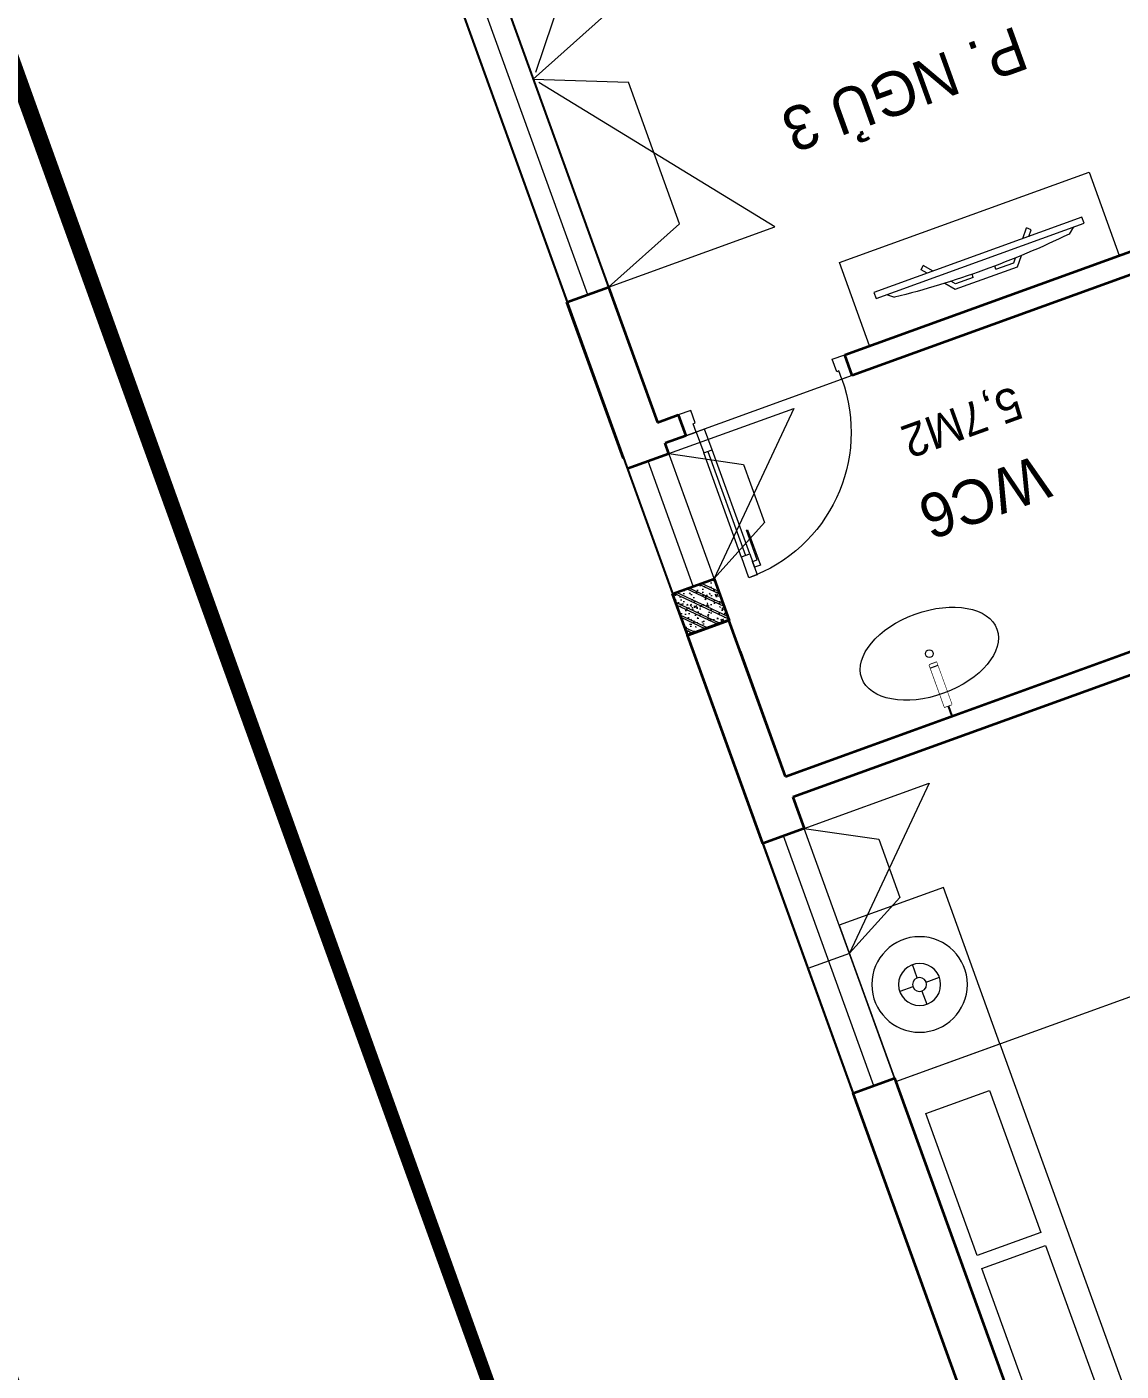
# Model space of a CAD drawing. Header units: metres. Extents: x 568332 to 569219, y 2065964 to 2066430.
# Drawn here: x 568607.96 to 568612.91, y 2066313.61 to 2066319.68 of the extents above; entities that cross this region are included whole.
import ezdxf

# ---------------------------------------------------------------- set-up
doc = ezdxf.new("R2010")
doc.units = ezdxf.units.M
for name, pattern in [('$AUDIT_BAD_LTYPE2', [0]), ('HIDDEN', [0.375, 0.25, -0.125]), ('HIDDEN2', [0.1875, 0.125, -0.0625])]:
    doc.linetypes.add(name, pattern=pattern)
doc.layers.get('0').update_dxf_attribs({"linetype": 'CONTINUOUS'})
doc.layers.get('DEFPOINTS').update_dxf_attribs({"linetype": 'CONTINUOUS'})
for name, color, linetype, lineweight in [('-DIM', 9, 'CONTINUOUS', 13), ('-DOOR', 137, 'CONTINUOUS', 9), ('-FURNITURE', 46, 'CONTINUOUS', 9), ('-HATCH', 8, 'CONTINUOUS', 5), ('-LINE2', 252, 'CONTINUOUS', 9), ('-STEEL1', 1, 'CONTINUOUS', 35), ('-WALL', 4, 'CONTINUOUS', 35), ('TEXT25', 2, 'CONTINUOUS', 13)]:
    doc.layers.add(name, color=color, linetype=linetype, lineweight=lineweight)
doc.layers.add('LoLK', color=6, linetype='CONTINUOUS')
doc.layers.add('TIMDUONG', color=1, linetype='CONTINUOUS')
doc.styles.add('SVN_AVO_thuong', font='')
doc.styles.add('T1', font='', dxfattribs={"height": 200})
doc.styles.get('SVN_AVO_thuong').set_extended_font_data('SVN-Avo')
doc.styles.get('T1').set_extended_font_data('VNgeometric Light')

# ---------------------------------------------------------------- blocks, each defined once
blk = doc.blocks.new('1800X2000')
at = {"layer": '-FURNITURE'}
blk.add_line((325497.3064970744, 17765.29446492715), (325497.3064973904, 19565.2944651944), dxfattribs=at)
for points in [[(323997.3057774993, 19565.2944651944), (325997.3064971831, 19565.2944651944), (325997.3064971831, 17765.29446484288), (323997.3057774993, 17765.29446484288)], [(325612.9490047574, 19390.79434491032), (325919.0064973457, 19390.79434491032), (325919.0064973457, 18691.29434485664), (325612.9490047574, 18691.29434485664)], [(325612.9490046239, 18629.79434491026), (325919.0064972151, 18629.79434491026), (325919.0064972151, 17946.79434485664), (325612.9490046239, 17946.79434485664)]]:
    blk.add_lwpolyline(points, close=True, dxfattribs=at)
blk = doc.blocks.new('XR.MB.LM123$0$tvi 1')
blk.add_lwpolyline([(28.54445810673496, -2.291926648467779e-10), (28.54445810673496, -999.9999999999964), (-7.275957614183426e-12, -1000), (0, 0)], close=True)
for points in [[(28.54445810680045, -50.31958968611434), (52.37372755713295, -80.86315460130209)], [(-24.09820395050338, -235.5599978379832), (-39.09879504836863, -251.7939635238108)], [(0, -255.9952397129928), (-24.09820395050338, -235.5599978379832)], [(0, -284.7849796677438), (-39.09879504836863, -251.7939635238108)], [(69.66229681991535, -315.0836646851385), (111.1934016081432, -350.2927865858655), (111.193401608034, -649.712917566063), (69.68611289083492, -684.9110379843005)], [(89.09002233762294, -445.7449799550195), (89.09002233762294, -359.9578938602899), (70.91298945683957, -344.6203678706661)], [(89.09002233762294, -445.7449799550195), (73.49991829216015, -445.7449799550232)], [(89.09002233768115, -554.2550200447404), (89.09002233773936, -640.0421061392371), (70.91298945678864, -655.3796321293303)], [(89.09002233768115, -554.2550200447404), (73.49991829216015, -554.2550200447404)], [(0, -715.2150203320198), (-39.09879504836863, -748.2060364759491)], [(-24.09820395050338, -764.4400021620095), (-39.09879504836863, -748.2060364759491)], [(0, -744.004760287), (-24.09820395050338, -764.4400021620095)], [(28.54445810674224, -949.680410313882), (52.37372755713295, -919.1368453984578)]]:
    blk.add_lwpolyline(points)
blk.add_arc((-4025.16618952866, -499.9999999999964), 4099.025185406737, 354.1310878512652, 5.868912148527433)
blk = doc.blocks.new('*U18')
at = {"linetype": '$AUDIT_BAD_LTYPE2'}
for p, q in [((70, 100), (69.99999999999999, 599.9999999999982)), ((89.99999999999999, 599.9999999999982), (90, 100))]:
    blk.add_line(p, q, dxfattribs=at)
for points in [[(49.99999999999999, 599.9999999999982), (89.99999999999999, 599.9999999999982), (89.99999999999999, 699.9999999999982), (49.99999999999999, 699.9999999999982), (49.99999999999999, 599.9999999999982)], [(49.99999999999999, 602.9059272893337), (50, 100)], [(50, 100), (90, 100), (90, 0), (50, 0), (50, 100)]]:
    blk.add_lwpolyline(points)
for points in [[(118.2698876160139, 494.5156181119073), (118.2698876160139, 664.1349438079906), (89.99999999999999, 664.1349438079906), (89.99999999999999, 635.8650561920058), (112.6159100928053, 635.8650561920058), (112.6159100928053, 494.5156181119073)], [(0, 0), (50, 0), (50, -40), (60, -40), (60, -100.0001724930698), (0, -100.0001724930698)], [(799.9999999999982, 7.105427357601134e-15), (749.9999999999982, 7.105427357601134e-15), (749.9999999999982, -40), (739.9999999999982, -40), (739.9999999999982, -100.0001724930698), (799.9999999999982, -100.0001724930698)]]:
    blk.add_lwpolyline(points, close=True)
at = {"linetype": '$AUDIT_BAD_LTYPE2', "ltscale": 0.3}
blk.add_arc((50, 0), 699.9999999999982, 0, 90, dxfattribs=at)
blk = doc.blocks.new('Sink_Cicle')
blk.add_lwpolyline([(17.49999987077899, -50.00226151314564), (-17.49999987077899, -49.99773848685436), (-17.51615354442038, -252.2967581441626), (17.48384613892995, -252.3012811850058)], close=True)
blk.add_circle((0, -300), 17.5)
at = {"layer": 'DEFPOINTS'}
blk.add_line((0, -100), (0, 0), dxfattribs=at)
blk.add_wipeout([(17.499999870775355, -50.00226151314928), (-17.49999987078263, -49.99773848685436), (-17.516153544427652, -252.29675814416623), (17.48384613892631, -252.3012811850058)])
at = {"layer": '-FURNITURE', "linetype": 'Continuous'}
blk.add_ellipse((0, -300), major_axis=(-325, 0), ratio=0.5846153846153846, dxfattribs=at)
blk.add_line((-17.51421511289664, -237.2967582757119), (17.48578462866135, -237.3012813020032))
blk = doc.blocks.new('12PLMP12')
at = {"color": 0, "linetype": 'ByBlock'}
for p, q in [((0, 1.25), (0, 3.75)), ((-1.25, 0), (-3.75, 0)), ((1.25, 0), (3.75, 0)), ((0, -1.25), (0, -3.75))]:
    blk.add_line(p, q, dxfattribs=at)
for radius in [8.5, 3.75, 1.25]:
    blk.add_circle((0, 0), radius, dxfattribs=at)
blk = doc.blocks.new('18x35')
at = {"layer": '-HATCH'}
h = blk.add_hatch(dxfattribs=at)
h.set_pattern_fill('CHAU-01', color=256, scale=10, angle=-1.272221872585407e-14, pattern_type=2)
h.set_pattern_definition([(49.99999999999999, (0, 0), (71.72601826007535, -6.275213498259527), [7.5, -82.5]), (355, (0, 0), (-13.87513336129999, 75.21921337000119), [6, -66]), (100.4514, (5.977167999997619, -0.5229339999999638), (57.85093817140217, 68.94395420609534), [6.374019000000001, -70.1142112]), (46.18419999999998, (0, 20), (106.7241048625644, -16.55190143290183), [11.25, -123.75]), (96.63559999999998, (8.89367449999554, 18.62066930000003), (93.46627055487036, 97.41178709004416), [9.561028799999994, -105.1713]), (351.1842, (0, 20), (93.46619451336275, 97.41186009253245), [9, -99]), (20.99999999999998, (10, 15), (59.69070521184616, -40.2618890665339), [7.5, -82.5]), (326.0000000000001, (10, 15), (24.33153319215819, 72.5150045046853), [6, -66]), (71.45139999999999, (14.97422329999972, 11.64483940000002), (84.022262858149, 32.25304967099522), [6.374019000000001, -70.1142112]), (37.49999999999998, (0, 0), (1.215985531729074, 33.28938538313115), [0, -65.19999999999999, 0, -67, 0, -66.25]), (7.499999999999987, (0, 0), (26.30695374421487, 39.44117118823602), [0, -38.2, 0, -63.7, 0, -25.25]), (327.5, (-22.30000000000291, 0), (53.3822436172409, -2.255487173437988), [0, -25, 0, -78, 0, -103.5]), (317.5, (-32.30000000000291, 0), (58.31861693423862, 10.01049823323176), [0, -32.5, 0, -51.8, 0, -73.5]), (44.99999999999999, (0, 0), (-30.05203820042826, 30.05203820042828), []), (44.99999999999999, (0, 12.25), (-30.05203820042826, 30.05203820042828), [])])
h.paths.add_polyline_path([(96508.03118051568, 47993.04977023201), (96508.03118051568, 47793.04977023201), (96708.03118051568, 47793.04977023201), (96708.03118051568, 47993.04977023201)])
at = {"layer": '-STEEL1'}
blk.add_lwpolyline([(96508.03118051568, 47793.04977023201), (96708.03118051568, 47793.04977023201), (96708.03118051568, 47993.04977023201), (96508.03118051568, 47993.04977023201)], close=True, dxfattribs=at)
blk = doc.blocks.new('M3-T3.2')
at = {"layer": '-DOOR'}
for p, q in [((568610.4983215703, 2066318.468461485), (568609.8182907009, 2066320.349301203)), ((568611.0695427378, 2066317.18607678), (568610.8484488587, 2066317.797423068)), ((568610.8814644056, 2066317.118058099), (568610.6603705265, 2066317.729404388)), ((568610.9748410375, 2066317.151827833), (568610.7707676709, 2066317.716160269)), ((568611.8849718609, 2066314.929070408), (568611.4765882704, 2066316.057446967)), ((568611.8848673456, 2066314.929359032), (568611.477138865, 2066316.05764609)), ((568611.7908281795, 2066314.895349692), (568611.3830996989, 2066316.023636749)), ((568611.7913708639, 2066314.895219531), (568611.3832571396, 2066316.023693688)), ((568611.6970966558, 2066314.861125187), (568611.2887130653, 2066315.989501747)), ((568611.6967890132, 2066314.861340351), (568611.2890605328, 2066315.989627409)), ((568611.6807800657, 2066315.493258687), (568611.493502053, 2066315.425531318))]:
    blk.add_line(p, q, dxfattribs=at)
blk.add_lwpolyline([(568609.7242515343, 2066320.315291862), (568610.4042824038, 2066318.434452144), (568610.592360737, 2066318.502470826), (568609.9123298675, 2066320.383310543)], close=True, dxfattribs=at)
at = {"layer": '-FURNITURE'}
for points in [[(568611.6361840847, 2066318.614060238), (568612.7646540786, 2066319.022172323), (568612.900691642, 2066318.646015101), (568611.7722216479, 2066318.237903017)], [(568611.6352692968, 2066315.620822108), (568611.8906794429, 2066314.914587971), (568612.3608752737, 2066315.084634673), (568612.1054651275, 2066315.79086881)]]:
    blk.add_lwpolyline(points, close=True, dxfattribs=at)
at = {"layer": '-HATCH'}
blk.add_line((568611.6939138568, 2066318.103244269), (568610.9415945259, 2066317.831167375), dxfattribs=at)
at = {"layer": '-LINE2', "linetype": 'HIDDEN2', "ltscale": 10}
for p, q in [((568610.6641506527, 2066320.655207138), (568610.2519568744, 2066319.442750203)), ((568610.2519568744, 2066319.442750203), (568610.573566385, 2066319.729615802)), ((568611.3443629149, 2066318.774433802), (568610.2519568744, 2066319.442750203)), ((568610.2519568744, 2066319.442750203), (568610.6826606928, 2066319.427959327)), ((568610.9136590965, 2066318.789224678), (568610.6826606928, 2066319.427959327)), ((568610.592049586, 2066318.502359079), (568610.9136590965, 2066318.789224678)), ((568610.592049586, 2066318.502359079), (568611.3443629149, 2066318.774433802)), ((568610.8654034686, 2066317.750555072), (568611.4293553237, 2066317.954508716)), ((568610.865120327, 2066317.750452674), (568611.2017849793, 2066317.701652457)), ((568611.2017849793, 2066317.701652457), (568611.29683564, 2066317.439266929)), ((568611.4768581367, 2066316.057544564), (568612.0410931335, 2066316.261600607)), ((568612.0410931335, 2066316.261600607), (568611.6810031052, 2066315.493502561)), ((568611.4768581367, 2066316.057544564), (568611.813522789, 2066316.008744348)), ((568611.813522789, 2066316.008744348), (568611.9085734497, 2066315.74635882)), ((568611.6810031052, 2066315.493502561), (568611.9085734497, 2066315.74635882))]:
    blk.add_line(p, q, dxfattribs=at)
at = {"layer": '-WALL'}
for p, q in [((568611.6599045163, 2066318.197283435), (568614.1999584411, 2066319.115895989)), ((568614.2339759785, 2066319.021859787), (568611.6939138568, 2066318.103244269)), ((568610.4046990288, 2066318.434626702), (568610.5925090365, 2066318.502548343)), ((568610.5925090365, 2066318.502548343), (568610.8136324121, 2066317.89117432)), ((568610.6598551999, 2066317.729214045), (568610.4046990288, 2066318.434626702)), ((568611.6939138568, 2066318.103244269), (568611.6599045163, 2066318.197283435)), ((568610.8136324121, 2066317.89117432), (568610.907602496, 2066317.925158676)), ((568610.907602496, 2066317.925158676), (568610.9416118364, 2066317.83111951)), ((568610.9416005262, 2066317.831169545), (568610.8476373277, 2066317.797187679)), ((568610.8476373277, 2066317.797187679), (568610.8476569802, 2066317.797194785)), ((568610.8646844809, 2066317.750129334), (568610.8483970381, 2066317.79757402)), ((568610.8646844809, 2066317.750129334), (568610.6768508606, 2066317.682191203)), ((568611.1367960449, 2066316.997949279), (568610.9488854622, 2066316.929983311)), ((568611.4258990247, 2066316.198551148), (568611.4768581367, 2066316.057544564)), ((568611.4768581367, 2066316.057544564), (568611.2890496707, 2066315.989623481))]:
    blk.add_line(p, q, dxfattribs=at)
blk.add_lwpolyline([(568614.008521919, 2066312.294287666), (568612.7858204844, 2066311.852044971), (568611.6975278031, 2066314.861281112), (568611.8853063324, 2066314.929198042), (568612.9056770087, 2066312.108068523), (568612.9056770087, 2066312.108068523), (568613.9404793631, 2066312.482432016), (568614.008521919, 2066312.294287666)], dxfattribs=at)
blk.add_line((568609.9121662833, 2066320.383275268), (568610.5925090365, 2066318.502548343))
at = {"layer": 'TIMDUONG', "color": 1, "linetype": 'HIDDEN', "ltscale": 10, "const_width": 0.05}
blk.add_lwpolyline([(568611.5855054806, 2066309.290771069), (568620.0487869132, 2066312.352215164), (568613.4672630294, 2066330.568459322), (568604.9965679679, 2066327.504585826)], close=True, dxfattribs=at)
at = {"layer": '-DIM', "xscale": 0.001, "yscale": 0.001, "zscale": 0.001, "rotation": 199.8825648429137}
blk.add_blockref('1800X2000', (568912.4139685824, 2066442.49045644), dxfattribs=at)
at = {"layer": '-DOOR', "xscale": -0.001, "yscale": 0.001, "zscale": 0.001, "rotation": 199.8862225774218}
blk.add_blockref('*U18', (568610.9416178984, 2066317.831121519), dxfattribs=at)
at = {"layer": '-FURNITURE', "extrusion": (0, 0, -1), "xscale": 0.001, "yscale": 0.001, "zscale": 0.001, "rotation": 250.113745434678}
blk.add_blockref('XR.MB.LM123$0$tvi 1', (-568611.7914906903, 2066318.478629654), dxfattribs=at)
at = {"layer": '-FURNITURE', "xscale": -0.02540000000083849, "yscale": 0.02540000000083849, "zscale": 0.02540000000083849, "rotation": 109.8825648156032}
blk.add_blockref('12PLMP12', (568611.9980898198, 2066315.352734732), dxfattribs=at)
at = {"layer": '-STEEL1', "xscale": -0.001, "yscale": 0.001, "zscale": 0.001, "rotation": 199.8825648429137}
blk.add_blockref('18x35', (568503.8725882494, 2066329.239023945), dxfattribs=at)
at = {"layer": 'TEXT25'}
for s, height, rotation, style, p in [('P. NGỦ 3', 0.2, 199.8825648497213, 'SVN_AVO_thuong', (568612.4354208491, 2066319.684012451)), ('5,7M2', 0.15, 199.8862200635667, 'T1', (568612.4268755004, 2066318.057679167))]:
    blk.add_text(s, height=height, rotation=rotation, dxfattribs=dict(at, style=style)).set_placement(p)
blk.add_wipeout([(568612.8969704445, 2066316.8371269715), (568611.3915554786, 2066316.2924468126), (568611.1874634161, 2066316.8566687813), (568612.692878382, 2066317.40134894)]).dxf.layer = '-FURNITURE'
at = {"layer": '-LINE2', "linetype": 'HIDDEN2', "ltscale": 10}
for p, q in [((568611.4293553237, 2066317.954508716), (568611.0692652956, 2066317.186410671)), ((568611.0695427378, 2066317.18607678), (568611.29683564, 2066317.439266929))]:
    blk.add_line(p, q, dxfattribs=at)
at = {"layer": '-WALL'}
for p, q in [((568611.3918896844, 2066316.292590314), (568611.1367960449, 2066316.997949279)), ((568611.2890496707, 2066315.989623481), (568610.9489147478, 2066316.929993904))]:
    blk.add_line(p, q, dxfattribs=at)
at = {"layer": '-FURNITURE', "xscale": 0.001, "yscale": 0.001, "zscale": 0.001, "rotation": 199.8862225774217}
blk.add_blockref('Sink_Cicle', (568612.1442629616, 2066316.564786891), dxfattribs=at)
at = {"layer": 'TEXT25', "style": 'SVN_AVO_thuong'}
blk.add_text('WC6', height=0.2, rotation=199.8862200635667, dxfattribs=at).set_placement((568612.5369477952, 2066317.748645375))
at = {"layer": '-WALL'}
for p, q in [((568611.3918896844, 2066316.292590314), (568614.7782591102, 2066317.517273552)), ((568614.8123898967, 2066317.423278307), (568611.4258990247, 2066316.198551148))]:
    blk.add_line(p, q, dxfattribs=at)
at = {"layer": 'DEFPOINTS', "color": 2}
blk.add_lwpolyline([(568612.7858204844, 2066311.852044971), (568619.368612674, 2066314.232658298), (568614.2673303537, 2066328.338595555), (568610.787841539, 2066327.08026034), (568610.617814231, 2066327.550428899), (568608.4548909583, 2066326.768249796), (568608.624940718, 2066326.298045511), (568607.6845185017, 2066325.958036609), (568612.7858204844, 2066311.852044971)], dxfattribs=at)

msp = doc.modelspace()

# ---------------------------------------------------------------- block references
at = {"layer": 'LoLK'}
msp.add_blockref('M3-T3.2', (0, 0), dxfattribs=at)

# ---------------------------------------------------------------- next in the draw order: block references
at = {"layer": 'LoLK', "xscale": -1, "rotation": 39.64835575732963}
msp.add_blockref('M3-T3.2', (2324886.638395709, 838119.0665053248), dxfattribs=at)

doc.saveas('drawing.dxf')
